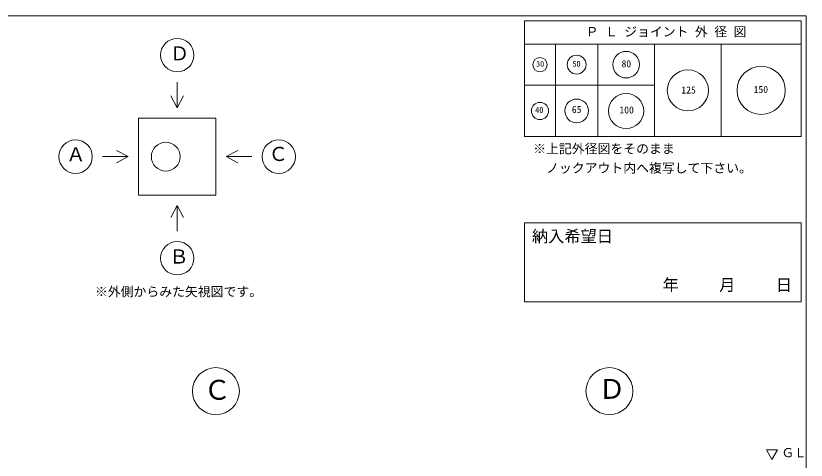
# Model space of a CAD drawing. Units: millimetres, scale not verified. Extents: x -6420 to 6420, y -3026 to 3027.
# Drawn here: x 2323 to 6420, y 722 to 3027 of the extents above; entities that cross this region are included whole.
import ezdxf
from ezdxf.enums import TextEntityAlignment as Align

# ---------------------------------------------------------------- set-up
doc = ezdxf.new("R2010")
doc.units = ezdxf.units.MM
doc.header["$LTSCALE"] = 20
for name, color, linetype, lineweight in [('0-2_waku', 7, 'Continuous', 18), ('0-3_gaikei', 7, 'Continuous', 18), ('0-5_sunpou', 7, 'Continuous', 5), ('0-D_文字１', 7, 'Continuous', 18)]:
    doc.layers.add(name, color=color, linetype=linetype, lineweight=lineweight)
doc.styles.add('ＭＳ ゴシック', font='')
doc.styles.get('ＭＳ ゴシック').set_extended_font_data('MS Gothic')

msp = doc.modelspace()

# ---------------------------------------------------------------- linework, layer by layer
at = {"layer": '0-2_waku'}
for p, q in [((4960, 2999.94), (4960, 2399.94)), ((4960, 2999.94), (6393.33, 2999.94)), ((4960, 2999.94), (6393.33, 2999.94)), ((4960, 2999.94), (6393.33, 2999.94)), ((4960, 2999.94), (4960, 2399.94)), ((4960, 2999.94), (6393.33, 2999.94)), ((4960, 2999.94), (6393.33, 2999.94)), ((4960, 2999.94), (6393.33, 2999.94)), ((6393.33, 2999.94), (6393.33, 2399.94)), ((6393.33, 2999.94), (6393.33, 2399.94)), ((6420, 3026.61), (6420, -2673.39)), ((4960, 2879.94), (6393.33, 2879.94)), ((5120, 2879.94), (5120, 2399.94)), ((5340, 2879.94), (5340, 2399.94)), ((5633.33, 2879.94), (5633.33, 2399.94)), ((5980, 2879.94), (5980, 2399.94)), ((4960, 2666.61), (5633.33, 2666.61)), ((6420, 2670.36), (6420, -2673.39)), ((4960, 2399.94), (6393.33, 2399.94)), ((4960, 2399.94), (6393.33, 2399.94))]:
    msp.add_line(p, q, dxfattribs=at)
msp.add_lwpolyline([(-1740, 3026.61), (6420, 3026.61), (6420, -2673.39)], dxfattribs=at)
at = {"layer": '0-3_gaikei'}
for p, q in [((3159.48, 2682.9), (3159.48, 2549.57)), ((3159.48, 2549.57), (3127.31, 2611.41)), ((3159.48, 2549.57), (3191.65, 2611.41)), ((2959.48, 2496.24), (3359.48, 2496.24)), ((2959.48, 2496.24), (2959.48, 2096.24)), ((3359.48, 2496.24), (3359.48, 2096.24)), ((2772.81, 2296.24), (2906.15, 2296.24)), ((2906.15, 2296.24), (2844.31, 2328.41)), ((2906.15, 2296.24), (2844.31, 2264.07)), ((3412.81, 2296.24), (3474.65, 2328.41)), ((2959.48, 2096.24), (3359.48, 2096.24)), ((3159.48, 2042.9), (3127.31, 1981.07)), ((3159.48, 2042.9), (3191.65, 1981.07)), ((3159.48, 1909.57), (3159.48, 2042.9))]:
    msp.add_line(p, q, dxfattribs=at)
msp.add_lwpolyline([(3546.15, 2296.24), (3412.81, 2296.24), (3474.65, 2264.07)], dxfattribs=at)
for centre, radius in [((3159.48, 2822.9), 86.67), ((2632.81, 2296.24), 86.67), ((3686.15, 2296.24), 86.67), ((3100.16, 2296.24), 74.67), ((3159.48, 1769.57), 86.67), ((3360, 1080.04), 121.88), ((5400, 1080.04), 121.88)]:
    msp.add_circle(centre, radius, dxfattribs=at)
at = {"layer": '0-5_sunpou', "lineweight": 18}
msp.add_lwpolyline([(4960, 1952.89), (4960, 1543.94), (6393.33, 1543.94), (6393.33, 1952.89)], close=True, dxfattribs=at)
for centre, radius in [((5486.67, 2773.28), 69), ((5040, 2773.28), 37), ((5230, 2773.28), 49), ((5806.67, 2639.94), 106.5), ((6186.67, 2639.94), 125), ((5486.67, 2533.28), 91), ((5230, 2533.28), 61.5), ((5040, 2533.28), 44.5)]:
    msp.add_circle(centre, radius, dxfattribs=at)
at = {"layer": '0-D_文字１'}
for p, q in [((6213.91, 776.03), (6270.78, 776.03)), ((6242.34, 725.44), (6213.91, 776.03)), ((6242.34, 725.44), (6270.78, 776.03))]:
    msp.add_line(p, q, dxfattribs=at)

# ---------------------------------------------------------------- texts
at = {"layer": '0-5_sunpou', "style": 'ＭＳ ゴシック'}
for s, height, p in [('30', 28.04, (5019.95, 2754.74)), ('50', 31.16, (5208.41, 2752.93)), ('80', 36.66, (5462.85, 2748.59)), ('125', 36.66, (5772.95, 2612.52)), ('150', 36.66, (6147.48, 2615.17)), ('40', 31.16, (5015.28, 2513.68)), ('65', 36.66, (5205.22, 2511.55)), ('100', 36.66, (5451.72, 2509.1)), ('納入希望日', 61.58, (4998.22, 1834.24))]:
    msp.add_text(s, height=height, dxfattribs=at).set_placement(p, align=Align.BOTTOM_LEFT)
at = {"layer": '0-D_文字１', "style": 'ＭＳ ゴシック'}
for s, height, p in [('Ｐ Ｌ ジョイント 外 径 図', 48.88, (5276.83, 2905.04)), ('Ｄ', 73.31, (3122.28, 2773.02)), ('Ａ', 73.31, (2584.02, 2249.66)), ('Ｃ', 73.31, (3633.16, 2251.64)), ('※上記外径図をそのまま', 48.88, (5005.06, 2298.35)), ('\u3000ノックアウト内へ複写して下さい。', 48.88, (5005.06, 2198.35)), ('Ｂ', 73.31, (3118.62, 1719.69)), ('\u3000\u3000\u3000年     月     日', 61.58, (5423.54, 1582.03)), ('※外側からみた矢視図です。', 48.88, (2733.09, 1557.08)), ('Ｃ', 103.1, (3296.78, 1004.63)), ('Ｄ', 103.1, (5342.57, 1009.28)), ('ＧＬ', 47.65, (6292.05, 723.2))]:
    msp.add_text(s, height=height, dxfattribs=at).set_placement(p, align=Align.BOTTOM_LEFT)

doc.saveas('drawing.dxf')
